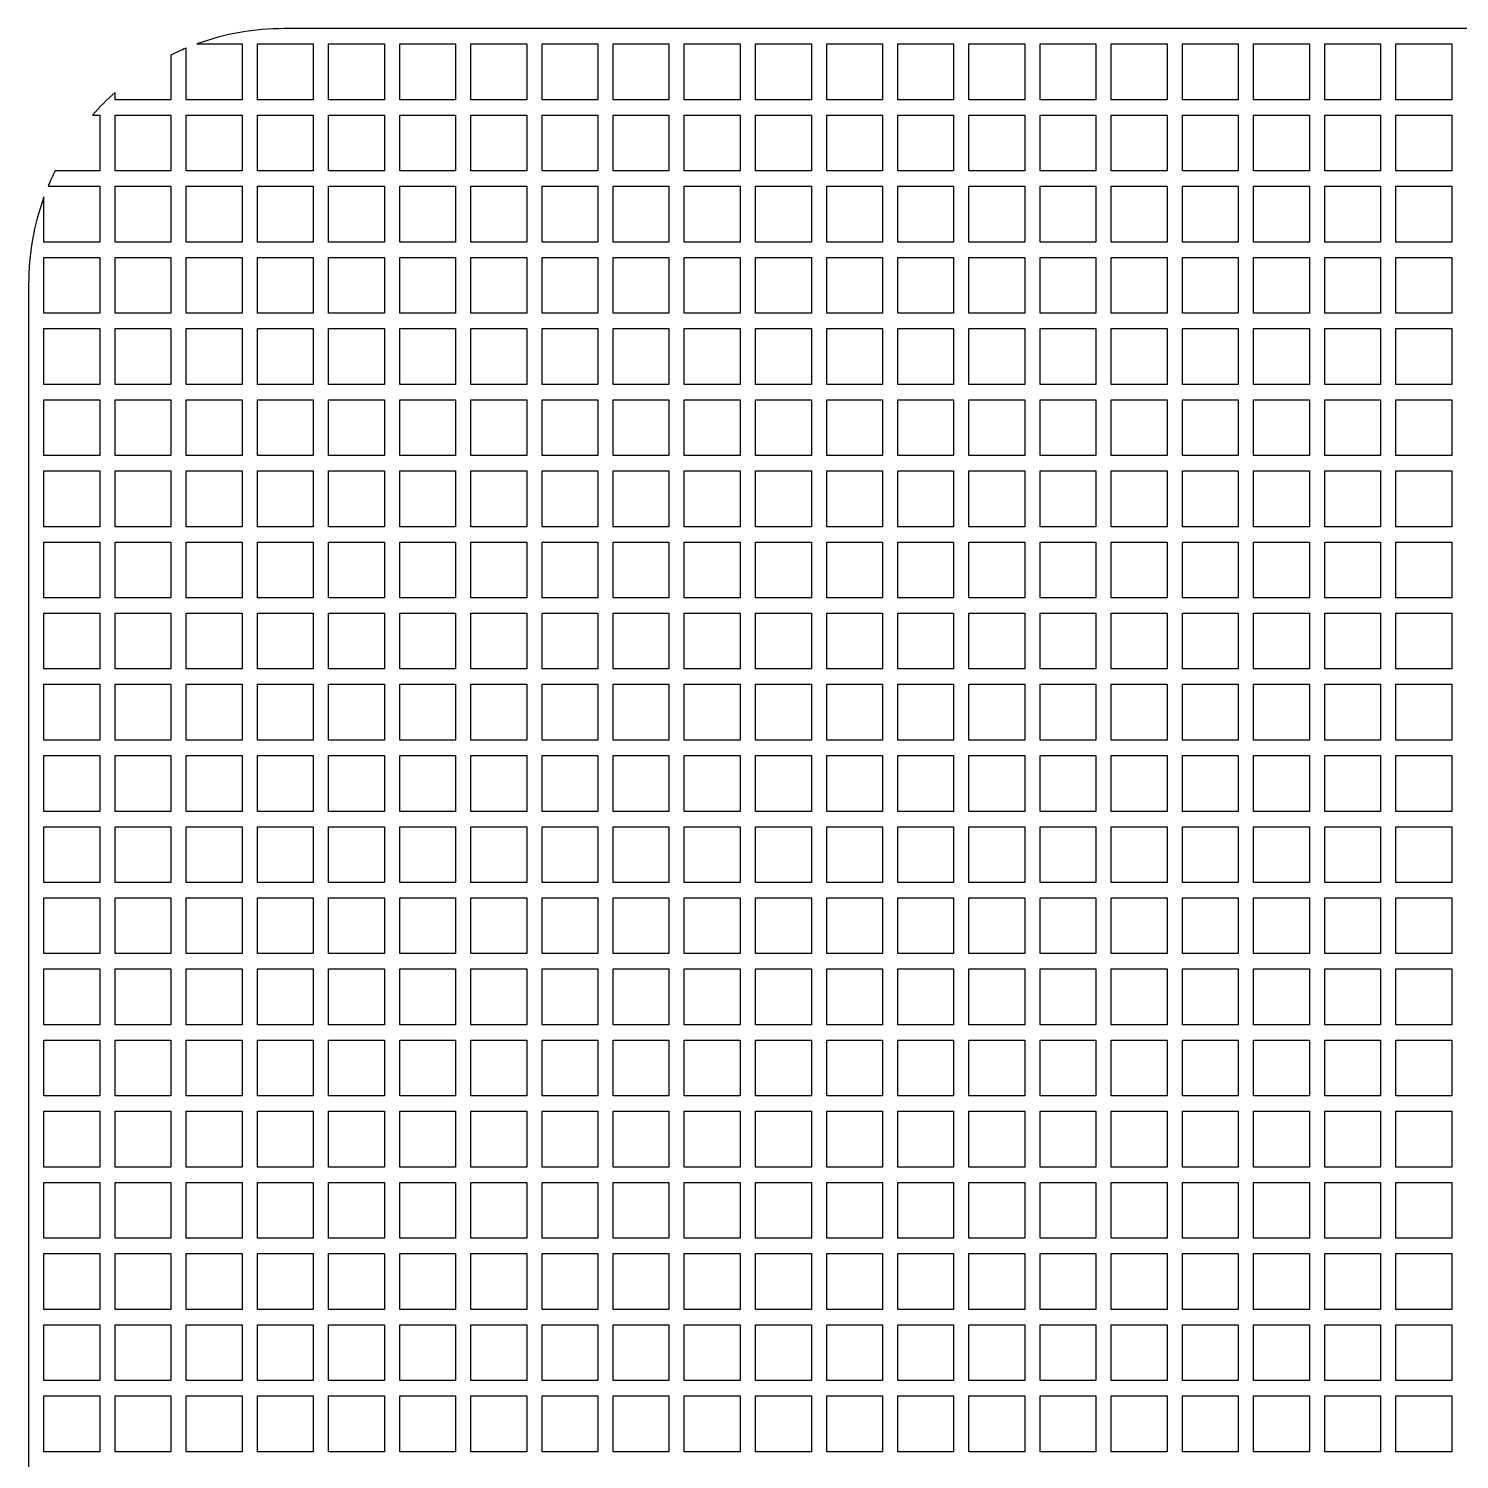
# Model space of a CAD drawing. Header units: inches. Extents: x -1.36 to 1.37, y -1.36 to 1.36.
# Drawn here: x -1.365 to 0.035, y -0.035 to 1.365 of the extents above; entities that cross this region are included whole.
import ezdxf

# ---------------------------------------------------------------- set-up
doc = ezdxf.new("R2010")
doc.units = ezdxf.units.IN
doc.layers.get('0').update_dxf_attribs({"linetype": 'CONTINUOUS'})

msp = doc.modelspace()

# ---------------------------------------------------------------- linework, layer by layer
msp.add_lwpolyline([(1.115, 1.365), (-1.115, 1.365, 0.087262), (-1.2003, 1.35), (-1.1562, 1.35), (-1.1562, 1.2954), (-1.2108, 1.2954), (-1.2108, 1.3459, 0.016477), (-1.2258, 1.3391), (-1.2258, 1.2954), (-1.2804, 1.2954), (-1.2804, 1.3025, 0.031275), (-1.3025, 1.2804), (-1.2954, 1.2804), (-1.2954, 1.2258), (-1.3391, 1.2258, 0.016477), (-1.3459, 1.2108), (-1.2954, 1.2108), (-1.2954, 1.1562), (-1.35, 1.1562), (-1.35, 1.2003, 0.087262), (-1.365, 1.115), (-1.365, -1.115, 0.087262)], format="xyb")
for points in [[(-1.0865, 1.2954), (-1.1412, 1.2954), (-1.1412, 1.35), (-1.0865, 1.35)], [(-1.0169, 1.2954), (-1.0715, 1.2954), (-1.0715, 1.35), (-1.0169, 1.35)], [(-0.9473, 1.2954), (-1.0019, 1.2954), (-1.0019, 1.35), (-0.9473, 1.35)], [(-0.8777, 1.35), (-0.8777, 1.2954), (-0.9323, 1.2954), (-0.9323, 1.35)], [(-0.8627, 1.35), (-0.8081, 1.35), (-0.8081, 1.2954), (-0.8627, 1.2954)], [(-0.7931, 1.35), (-0.7385, 1.35), (-0.7385, 1.2954), (-0.7931, 1.2954)], [(-0.7235, 1.35), (-0.6688, 1.35), (-0.6688, 1.2954), (-0.7235, 1.2954)], [(-0.5992, 1.35), (-0.5992, 1.2954), (-0.6538, 1.2954), (-0.6538, 1.35)], [(-0.5842, 1.35), (-0.5296, 1.35), (-0.5296, 1.2954), (-0.5842, 1.2954)], [(-0.46, 1.35), (-0.46, 1.2954), (-0.5146, 1.2954), (-0.5146, 1.35)], [(-0.3904, 1.35), (-0.3904, 1.2954), (-0.445, 1.2954), (-0.445, 1.35)], [(-0.3754, 1.35), (-0.3208, 1.35), (-0.3208, 1.2954), (-0.3754, 1.2954)], [(-0.2512, 1.35), (-0.2512, 1.2954), (-0.3058, 1.2954), (-0.3058, 1.35)], [(-0.2362, 1.35), (-0.1815, 1.35), (-0.1815, 1.2954), (-0.2362, 1.2954)], [(-0.1119, 1.35), (-0.1119, 1.2954), (-0.1665, 1.2954), (-0.1665, 1.35)], [(-0.0969, 1.35), (-0.0423, 1.35), (-0.0423, 1.2954), (-0.0969, 1.2954)], [(0.0273, 1.35), (0.0273, 1.2954), (-0.0273, 1.2954), (-0.0273, 1.35)], [(-1.2258, 1.2804), (-1.2258, 1.2258), (-1.2804, 1.2258), (-1.2804, 1.2804)], [(-1.1562, 1.2804), (-1.1562, 1.2258), (-1.2108, 1.2258), (-1.2108, 1.2804)], [(-1.0865, 1.2804), (-1.0865, 1.2258), (-1.1412, 1.2258), (-1.1412, 1.2804)], [(-1.0169, 1.2804), (-1.0169, 1.2258), (-1.0715, 1.2258), (-1.0715, 1.2804)], [(-0.9473, 1.2804), (-0.9473, 1.2258), (-1.0019, 1.2258), (-1.0019, 1.2804)], [(-0.8777, 1.2258), (-0.9323, 1.2258), (-0.9323, 1.2804), (-0.8777, 1.2804)], [(-0.8627, 1.2258), (-0.8627, 1.2804), (-0.8081, 1.2804), (-0.8081, 1.2258)], [(-0.7931, 1.2258), (-0.7931, 1.2804), (-0.7385, 1.2804), (-0.7385, 1.2258)], [(-0.7235, 1.2258), (-0.7235, 1.2804), (-0.6688, 1.2804), (-0.6688, 1.2258)], [(-0.5992, 1.2804), (-0.5992, 1.2258), (-0.6538, 1.2258), (-0.6538, 1.2804)], [(-0.5842, 1.2804), (-0.5296, 1.2804), (-0.5296, 1.2258), (-0.5842, 1.2258)], [(-0.46, 1.2804), (-0.46, 1.2258), (-0.5146, 1.2258), (-0.5146, 1.2804)], [(-0.3904, 1.2258), (-0.445, 1.2258), (-0.445, 1.2804), (-0.3904, 1.2804)], [(-0.3754, 1.2258), (-0.3754, 1.2804), (-0.3208, 1.2804), (-0.3208, 1.2258)], [(-0.2512, 1.2258), (-0.3058, 1.2258), (-0.3058, 1.2804), (-0.2512, 1.2804)], [(-0.2362, 1.2258), (-0.2362, 1.2804), (-0.1815, 1.2804), (-0.1815, 1.2258)], [(-0.1119, 1.2804), (-0.1119, 1.2258), (-0.1665, 1.2258), (-0.1665, 1.2804)], [(-0.0969, 1.2804), (-0.0423, 1.2804), (-0.0423, 1.2258), (-0.0969, 1.2258)], [(0.0273, 1.2804), (0.0273, 1.2258), (-0.0273, 1.2258), (-0.0273, 1.2804)], [(-1.2804, 1.1562), (-1.2804, 1.2108), (-1.2258, 1.2108), (-1.2258, 1.1562)], [(-1.2108, 1.1562), (-1.2108, 1.2108), (-1.1562, 1.2108), (-1.1562, 1.1562)], [(-1.1412, 1.1562), (-1.1412, 1.2108), (-1.0865, 1.2108), (-1.0865, 1.1562)], [(-1.0715, 1.1562), (-1.0715, 1.2108), (-1.0169, 1.2108), (-1.0169, 1.1562)], [(-1.0019, 1.1562), (-1.0019, 1.2108), (-0.9473, 1.2108), (-0.9473, 1.1562)], [(-0.8777, 1.1562), (-0.9323, 1.1562), (-0.9323, 1.2108), (-0.8777, 1.2108)], [(-0.8627, 1.1562), (-0.8627, 1.2108), (-0.8081, 1.2108), (-0.8081, 1.1562)], [(-0.7931, 1.1562), (-0.7931, 1.2108), (-0.7385, 1.2108), (-0.7385, 1.1562)], [(-0.7235, 1.1562), (-0.7235, 1.2108), (-0.6688, 1.2108), (-0.6688, 1.1562)], [(-0.5992, 1.1562), (-0.6538, 1.1562), (-0.6538, 1.2108), (-0.5992, 1.2108)], [(-0.5842, 1.1562), (-0.5842, 1.2108), (-0.5296, 1.2108), (-0.5296, 1.1562)], [(-0.46, 1.1562), (-0.5146, 1.1562), (-0.5146, 1.2108), (-0.46, 1.2108)], [(-0.3904, 1.1562), (-0.445, 1.1562), (-0.445, 1.2108), (-0.3904, 1.2108)], [(-0.3754, 1.1562), (-0.3754, 1.2108), (-0.3208, 1.2108), (-0.3208, 1.1562)], [(-0.2512, 1.1562), (-0.3058, 1.1562), (-0.3058, 1.2108), (-0.2512, 1.2108)], [(-0.2362, 1.1562), (-0.2362, 1.2108), (-0.1815, 1.2108), (-0.1815, 1.1562)], [(-0.1119, 1.1562), (-0.1665, 1.1562), (-0.1665, 1.2108), (-0.1119, 1.2108)], [(-0.0969, 1.1562), (-0.0969, 1.2108), (-0.0423, 1.2108), (-0.0423, 1.1562)], [(0.0273, 1.1562), (-0.0273, 1.1562), (-0.0273, 1.2108), (0.0273, 1.2108)], [(-1.35, 1.0865), (-1.35, 1.1412), (-1.2954, 1.1412), (-1.2954, 1.0865)], [(-1.2804, 1.1412), (-1.2258, 1.1412), (-1.2258, 1.0865), (-1.2804, 1.0865)], [(-1.2108, 1.1412), (-1.1562, 1.1412), (-1.1562, 1.0865), (-1.2108, 1.0865)], [(-1.1412, 1.1412), (-1.0865, 1.1412), (-1.0865, 1.0865), (-1.1412, 1.0865)], [(-1.0715, 1.1412), (-1.0169, 1.1412), (-1.0169, 1.0865), (-1.0715, 1.0865)], [(-1.0019, 1.1412), (-0.9473, 1.1412), (-0.9473, 1.0865), (-1.0019, 1.0865)], [(-0.8777, 1.0865), (-0.9323, 1.0865), (-0.9323, 1.1412), (-0.8777, 1.1412)], [(-0.8627, 1.0865), (-0.8627, 1.1412), (-0.8081, 1.1412), (-0.8081, 1.0865)], [(-0.7931, 1.0865), (-0.7931, 1.1412), (-0.7385, 1.1412), (-0.7385, 1.0865)], [(-0.7235, 1.0865), (-0.7235, 1.1412), (-0.6688, 1.1412), (-0.6688, 1.0865)], [(-0.5992, 1.0865), (-0.6538, 1.0865), (-0.6538, 1.1412), (-0.5992, 1.1412)], [(-0.5842, 1.0865), (-0.5842, 1.1412), (-0.5296, 1.1412), (-0.5296, 1.0865)], [(-0.46, 1.0865), (-0.5146, 1.0865), (-0.5146, 1.1412), (-0.46, 1.1412)], [(-0.3904, 1.0865), (-0.445, 1.0865), (-0.445, 1.1412), (-0.3904, 1.1412)], [(-0.3754, 1.0865), (-0.3754, 1.1412), (-0.3208, 1.1412), (-0.3208, 1.0865)], [(-0.2512, 1.0865), (-0.3058, 1.0865), (-0.3058, 1.1412), (-0.2512, 1.1412)], [(-0.2362, 1.0865), (-0.2362, 1.1412), (-0.1815, 1.1412), (-0.1815, 1.0865)], [(-0.1119, 1.0865), (-0.1665, 1.0865), (-0.1665, 1.1412), (-0.1119, 1.1412)], [(-0.0969, 1.0865), (-0.0969, 1.1412), (-0.0423, 1.1412), (-0.0423, 1.0865)], [(0.0273, 1.0865), (-0.0273, 1.0865), (-0.0273, 1.1412), (0.0273, 1.1412)], [(-1.35, 1.0715), (-1.2954, 1.0715), (-1.2954, 1.0169), (-1.35, 1.0169)], [(-1.2804, 1.0715), (-1.2258, 1.0715), (-1.2258, 1.0169), (-1.2804, 1.0169)], [(-1.2108, 1.0715), (-1.1562, 1.0715), (-1.1562, 1.0169), (-1.2108, 1.0169)], [(-1.1412, 1.0715), (-1.0865, 1.0715), (-1.0865, 1.0169), (-1.1412, 1.0169)], [(-1.0715, 1.0715), (-1.0169, 1.0715), (-1.0169, 1.0169), (-1.0715, 1.0169)], [(-1.0019, 1.0715), (-0.9473, 1.0715), (-0.9473, 1.0169), (-1.0019, 1.0169)], [(-0.8777, 1.0169), (-0.9323, 1.0169), (-0.9323, 1.0715), (-0.8777, 1.0715)], [(-0.8627, 1.0169), (-0.8627, 1.0715), (-0.8081, 1.0715), (-0.8081, 1.0169)], [(-0.7931, 1.0169), (-0.7931, 1.0715), (-0.7385, 1.0715), (-0.7385, 1.0169)], [(-0.7235, 1.0169), (-0.7235, 1.0715), (-0.6688, 1.0715), (-0.6688, 1.0169)], [(-0.5992, 1.0715), (-0.5992, 1.0169), (-0.6538, 1.0169), (-0.6538, 1.0715)], [(-0.5842, 1.0715), (-0.5296, 1.0715), (-0.5296, 1.0169), (-0.5842, 1.0169)], [(-0.46, 1.0715), (-0.46, 1.0169), (-0.5146, 1.0169), (-0.5146, 1.0715)], [(-0.3904, 1.0169), (-0.445, 1.0169), (-0.445, 1.0715), (-0.3904, 1.0715)], [(-0.3754, 1.0169), (-0.3754, 1.0715), (-0.3208, 1.0715), (-0.3208, 1.0169)], [(-0.2512, 1.0169), (-0.3058, 1.0169), (-0.3058, 1.0715), (-0.2512, 1.0715)], [(-0.2362, 1.0169), (-0.2362, 1.0715), (-0.1815, 1.0715), (-0.1815, 1.0169)], [(-0.1119, 1.0715), (-0.1119, 1.0169), (-0.1665, 1.0169), (-0.1665, 1.0715)], [(-0.0969, 1.0715), (-0.0423, 1.0715), (-0.0423, 1.0169), (-0.0969, 1.0169)], [(0.0273, 1.0715), (0.0273, 1.0169), (-0.0273, 1.0169), (-0.0273, 1.0715)], [(-1.35, 1.0019), (-1.2954, 1.0019), (-1.2954, 0.9473), (-1.35, 0.9473)], [(-1.2258, 1.0019), (-1.2258, 0.9473), (-1.2804, 0.9473), (-1.2804, 1.0019)], [(-1.1562, 1.0019), (-1.1562, 0.9473), (-1.2108, 0.9473), (-1.2108, 1.0019)], [(-1.0865, 1.0019), (-1.0865, 0.9473), (-1.1412, 0.9473), (-1.1412, 1.0019)], [(-1.0169, 1.0019), (-1.0169, 0.9473), (-1.0715, 0.9473), (-1.0715, 1.0019)], [(-0.9473, 1.0019), (-0.9473, 0.9473), (-1.0019, 0.9473), (-1.0019, 1.0019)], [(-0.8777, 0.9473), (-0.9323, 0.9473), (-0.9323, 1.0019), (-0.8777, 1.0019)], [(-0.8627, 0.9473), (-0.8627, 1.0019), (-0.8081, 1.0019), (-0.8081, 0.9473)], [(-0.7931, 0.9473), (-0.7931, 1.0019), (-0.7385, 1.0019), (-0.7385, 0.9473)], [(-0.7235, 0.9473), (-0.7235, 1.0019), (-0.6688, 1.0019), (-0.6688, 0.9473)], [(-0.5992, 1.0019), (-0.5992, 0.9473), (-0.6538, 0.9473), (-0.6538, 1.0019)], [(-0.5842, 1.0019), (-0.5296, 1.0019), (-0.5296, 0.9473), (-0.5842, 0.9473)], [(-0.46, 1.0019), (-0.46, 0.9473), (-0.5146, 0.9473), (-0.5146, 1.0019)], [(-0.3904, 0.9473), (-0.445, 0.9473), (-0.445, 1.0019), (-0.3904, 1.0019)], [(-0.3754, 0.9473), (-0.3754, 1.0019), (-0.3208, 1.0019), (-0.3208, 0.9473)], [(-0.2512, 0.9473), (-0.3058, 0.9473), (-0.3058, 1.0019), (-0.2512, 1.0019)], [(-0.2362, 0.9473), (-0.2362, 1.0019), (-0.1815, 1.0019), (-0.1815, 0.9473)], [(-0.1119, 1.0019), (-0.1119, 0.9473), (-0.1665, 0.9473), (-0.1665, 1.0019)], [(-0.0969, 1.0019), (-0.0423, 1.0019), (-0.0423, 0.9473), (-0.0969, 0.9473)], [(0.0273, 1.0019), (0.0273, 0.9473), (-0.0273, 0.9473), (-0.0273, 1.0019)], [(-1.35, 0.9323), (-1.2954, 0.9323), (-1.2954, 0.8777), (-1.35, 0.8777)], [(-1.2258, 0.8777), (-1.2804, 0.8777), (-1.2804, 0.9323), (-1.2258, 0.9323)], [(-1.1562, 0.8777), (-1.2108, 0.8777), (-1.2108, 0.9323), (-1.1562, 0.9323)], [(-1.0865, 0.8777), (-1.1412, 0.8777), (-1.1412, 0.9323), (-1.0865, 0.9323)], [(-1.0169, 0.8777), (-1.0715, 0.8777), (-1.0715, 0.9323), (-1.0169, 0.9323)], [(-0.9473, 0.8777), (-1.0019, 0.8777), (-1.0019, 0.9323), (-0.9473, 0.9323)], [(-0.8777, 0.8777), (-0.9323, 0.8777), (-0.9323, 0.9323), (-0.8777, 0.9323)], [(-0.8627, 0.8777), (-0.8627, 0.9323), (-0.8081, 0.9323), (-0.8081, 0.8777)], [(-0.7931, 0.8777), (-0.7931, 0.9323), (-0.7385, 0.9323), (-0.7385, 0.8777)], [(-0.7235, 0.8777), (-0.7235, 0.9323), (-0.6688, 0.9323), (-0.6688, 0.8777)], [(-0.5992, 0.8777), (-0.6538, 0.8777), (-0.6538, 0.9323), (-0.5992, 0.9323)], [(-0.5842, 0.8777), (-0.5842, 0.9323), (-0.5296, 0.9323), (-0.5296, 0.8777)], [(-0.46, 0.8777), (-0.5146, 0.8777), (-0.5146, 0.9323), (-0.46, 0.9323)], [(-0.3904, 0.8777), (-0.445, 0.8777), (-0.445, 0.9323), (-0.3904, 0.9323)], [(-0.3754, 0.8777), (-0.3754, 0.9323), (-0.3208, 0.9323), (-0.3208, 0.8777)], [(-0.2512, 0.8777), (-0.3058, 0.8777), (-0.3058, 0.9323), (-0.2512, 0.9323)], [(-0.2362, 0.8777), (-0.2362, 0.9323), (-0.1815, 0.9323), (-0.1815, 0.8777)], [(-0.1119, 0.8777), (-0.1665, 0.8777), (-0.1665, 0.9323), (-0.1119, 0.9323)], [(-0.0969, 0.8777), (-0.0969, 0.9323), (-0.0423, 0.9323), (-0.0423, 0.8777)], [(0.0273, 0.8777), (-0.0273, 0.8777), (-0.0273, 0.9323), (0.0273, 0.9323)], [(-1.35, 0.8627), (-1.2954, 0.8627), (-1.2954, 0.8081), (-1.35, 0.8081)], [(-1.2258, 0.8627), (-1.2258, 0.8081), (-1.2804, 0.8081), (-1.2804, 0.8627)], [(-1.1562, 0.8627), (-1.1562, 0.8081), (-1.2108, 0.8081), (-1.2108, 0.8627)], [(-1.0865, 0.8627), (-1.0865, 0.8081), (-1.1412, 0.8081), (-1.1412, 0.8627)], [(-1.0169, 0.8627), (-1.0169, 0.8081), (-1.0715, 0.8081), (-1.0715, 0.8627)], [(-0.9473, 0.8627), (-0.9473, 0.8081), (-1.0019, 0.8081), (-1.0019, 0.8627)], [(-0.8777, 0.8081), (-0.9323, 0.8081), (-0.9323, 0.8627), (-0.8777, 0.8627)], [(-0.8627, 0.8081), (-0.8627, 0.8627), (-0.8081, 0.8627), (-0.8081, 0.8081)], [(-0.7931, 0.8081), (-0.7931, 0.8627), (-0.7385, 0.8627), (-0.7385, 0.8081)], [(-0.7235, 0.8081), (-0.7235, 0.8627), (-0.6688, 0.8627), (-0.6688, 0.8081)], [(-0.5992, 0.8627), (-0.5992, 0.8081), (-0.6538, 0.8081), (-0.6538, 0.8627)], [(-0.5842, 0.8627), (-0.5296, 0.8627), (-0.5296, 0.8081), (-0.5842, 0.8081)], [(-0.46, 0.8627), (-0.46, 0.8081), (-0.5146, 0.8081), (-0.5146, 0.8627)], [(-0.3904, 0.8081), (-0.445, 0.8081), (-0.445, 0.8627), (-0.3904, 0.8627)], [(-0.3754, 0.8081), (-0.3754, 0.8627), (-0.3208, 0.8627), (-0.3208, 0.8081)], [(-0.2512, 0.8081), (-0.3058, 0.8081), (-0.3058, 0.8627), (-0.2512, 0.8627)], [(-0.2362, 0.8081), (-0.2362, 0.8627), (-0.1815, 0.8627), (-0.1815, 0.8081)], [(-0.1119, 0.8627), (-0.1119, 0.8081), (-0.1665, 0.8081), (-0.1665, 0.8627)], [(-0.0969, 0.8627), (-0.0423, 0.8627), (-0.0423, 0.8081), (-0.0969, 0.8081)], [(0.0273, 0.8627), (0.0273, 0.8081), (-0.0273, 0.8081), (-0.0273, 0.8627)], [(-1.35, 0.7931), (-1.2954, 0.7931), (-1.2954, 0.7385), (-1.35, 0.7385)], [(-1.2804, 0.7385), (-1.2804, 0.7931), (-1.2258, 0.7931), (-1.2258, 0.7385)], [(-1.2108, 0.7385), (-1.2108, 0.7931), (-1.1562, 0.7931), (-1.1562, 0.7385)], [(-1.1412, 0.7385), (-1.1412, 0.7931), (-1.0865, 0.7931), (-1.0865, 0.7385)], [(-1.0715, 0.7385), (-1.0715, 0.7931), (-1.0169, 0.7931), (-1.0169, 0.7385)], [(-1.0019, 0.7385), (-1.0019, 0.7931), (-0.9473, 0.7931), (-0.9473, 0.7385)], [(-0.8777, 0.7385), (-0.9323, 0.7385), (-0.9323, 0.7931), (-0.8777, 0.7931)], [(-0.8627, 0.7385), (-0.8627, 0.7931), (-0.8081, 0.7931), (-0.8081, 0.7385)], [(-0.7931, 0.7385), (-0.7931, 0.7931), (-0.7385, 0.7931), (-0.7385, 0.7385)], [(-0.7235, 0.7385), (-0.7235, 0.7931), (-0.6688, 0.7931), (-0.6688, 0.7385)], [(-0.5992, 0.7385), (-0.6538, 0.7385), (-0.6538, 0.7931), (-0.5992, 0.7931)], [(-0.5842, 0.7385), (-0.5842, 0.7931), (-0.5296, 0.7931), (-0.5296, 0.7385)], [(-0.46, 0.7385), (-0.5146, 0.7385), (-0.5146, 0.7931), (-0.46, 0.7931)], [(-0.3904, 0.7385), (-0.445, 0.7385), (-0.445, 0.7931), (-0.3904, 0.7931)], [(-0.3754, 0.7385), (-0.3754, 0.7931), (-0.3208, 0.7931), (-0.3208, 0.7385)], [(-0.2512, 0.7385), (-0.3058, 0.7385), (-0.3058, 0.7931), (-0.2512, 0.7931)], [(-0.2362, 0.7385), (-0.2362, 0.7931), (-0.1815, 0.7931), (-0.1815, 0.7385)], [(-0.1119, 0.7385), (-0.1665, 0.7385), (-0.1665, 0.7931), (-0.1119, 0.7931)], [(-0.0969, 0.7385), (-0.0969, 0.7931), (-0.0423, 0.7931), (-0.0423, 0.7385)], [(0.0273, 0.7385), (-0.0273, 0.7385), (-0.0273, 0.7931), (0.0273, 0.7931)], [(-1.35, 0.7235), (-1.2954, 0.7235), (-1.2954, 0.6688), (-1.35, 0.6688)], [(-1.2804, 0.6688), (-1.2804, 0.7235), (-1.2258, 0.7235), (-1.2258, 0.6688)], [(-1.2108, 0.6688), (-1.2108, 0.7235), (-1.1562, 0.7235), (-1.1562, 0.6688)], [(-1.1412, 0.6688), (-1.1412, 0.7235), (-1.0865, 0.7235), (-1.0865, 0.6688)], [(-1.0715, 0.6688), (-1.0715, 0.7235), (-1.0169, 0.7235), (-1.0169, 0.6688)], [(-1.0019, 0.6688), (-1.0019, 0.7235), (-0.9473, 0.7235), (-0.9473, 0.6688)], [(-0.8777, 0.6688), (-0.9323, 0.6688), (-0.9323, 0.7235), (-0.8777, 0.7235)], [(-0.8627, 0.6688), (-0.8627, 0.7235), (-0.8081, 0.7235), (-0.8081, 0.6688)], [(-0.7931, 0.6688), (-0.7931, 0.7235), (-0.7385, 0.7235), (-0.7385, 0.6688)], [(-0.7235, 0.6688), (-0.7235, 0.7235), (-0.6688, 0.7235), (-0.6688, 0.6688)], [(-0.5992, 0.6688), (-0.6538, 0.6688), (-0.6538, 0.7235), (-0.5992, 0.7235)], [(-0.5842, 0.6688), (-0.5842, 0.7235), (-0.5296, 0.7235), (-0.5296, 0.6688)], [(-0.46, 0.6688), (-0.5146, 0.6688), (-0.5146, 0.7235), (-0.46, 0.7235)], [(-0.3904, 0.6688), (-0.445, 0.6688), (-0.445, 0.7235), (-0.3904, 0.7235)], [(-0.3754, 0.6688), (-0.3754, 0.7235), (-0.3208, 0.7235), (-0.3208, 0.6688)], [(-0.2512, 0.6688), (-0.3058, 0.6688), (-0.3058, 0.7235), (-0.2512, 0.7235)], [(-0.2362, 0.6688), (-0.2362, 0.7235), (-0.1815, 0.7235), (-0.1815, 0.6688)], [(-0.1119, 0.6688), (-0.1665, 0.6688), (-0.1665, 0.7235), (-0.1119, 0.7235)], [(-0.0969, 0.6688), (-0.0969, 0.7235), (-0.0423, 0.7235), (-0.0423, 0.6688)], [(0.0273, 0.6688), (-0.0273, 0.6688), (-0.0273, 0.7235), (0.0273, 0.7235)], [(-1.35, 0.6538), (-1.2954, 0.6538), (-1.2954, 0.5992), (-1.35, 0.5992)], [(-1.2804, 0.6538), (-1.2258, 0.6538), (-1.2258, 0.5992), (-1.2804, 0.5992)], [(-1.2108, 0.6538), (-1.1562, 0.6538), (-1.1562, 0.5992), (-1.2108, 0.5992)], [(-1.1412, 0.6538), (-1.0865, 0.6538), (-1.0865, 0.5992), (-1.1412, 0.5992)], [(-1.0715, 0.6538), (-1.0169, 0.6538), (-1.0169, 0.5992), (-1.0715, 0.5992)], [(-1.0019, 0.6538), (-0.9473, 0.6538), (-0.9473, 0.5992), (-1.0019, 0.5992)], [(-0.8777, 0.5992), (-0.9323, 0.5992), (-0.9323, 0.6538), (-0.8777, 0.6538)], [(-0.8627, 0.5992), (-0.8627, 0.6538), (-0.8081, 0.6538), (-0.8081, 0.5992)], [(-0.7931, 0.5992), (-0.7931, 0.6538), (-0.7385, 0.6538), (-0.7385, 0.5992)], [(-0.7235, 0.5992), (-0.7235, 0.6538), (-0.6688, 0.6538), (-0.6688, 0.5992)], [(-0.5992, 0.6538), (-0.5992, 0.5992), (-0.6538, 0.5992), (-0.6538, 0.6538)], [(-0.5842, 0.6538), (-0.5296, 0.6538), (-0.5296, 0.5992), (-0.5842, 0.5992)], [(-0.46, 0.6538), (-0.46, 0.5992), (-0.5146, 0.5992), (-0.5146, 0.6538)], [(-0.3904, 0.5992), (-0.445, 0.5992), (-0.445, 0.6538), (-0.3904, 0.6538)], [(-0.3754, 0.5992), (-0.3754, 0.6538), (-0.3208, 0.6538), (-0.3208, 0.5992)], [(-0.2512, 0.5992), (-0.3058, 0.5992), (-0.3058, 0.6538), (-0.2512, 0.6538)], [(-0.2362, 0.5992), (-0.2362, 0.6538), (-0.1815, 0.6538), (-0.1815, 0.5992)], [(-0.1119, 0.6538), (-0.1119, 0.5992), (-0.1665, 0.5992), (-0.1665, 0.6538)], [(-0.0969, 0.6538), (-0.0423, 0.6538), (-0.0423, 0.5992), (-0.0969, 0.5992)], [(0.0273, 0.6538), (0.0273, 0.5992), (-0.0273, 0.5992), (-0.0273, 0.6538)], [(-1.35, 0.5842), (-1.2954, 0.5842), (-1.2954, 0.5296), (-1.35, 0.5296)], [(-1.2804, 0.5296), (-1.2804, 0.5842), (-1.2258, 0.5842), (-1.2258, 0.5296)], [(-1.2108, 0.5296), (-1.2108, 0.5842), (-1.1562, 0.5842), (-1.1562, 0.5296)], [(-1.1412, 0.5296), (-1.1412, 0.5842), (-1.0865, 0.5842), (-1.0865, 0.5296)], [(-1.0715, 0.5296), (-1.0715, 0.5842), (-1.0169, 0.5842), (-1.0169, 0.5296)], [(-1.0019, 0.5296), (-1.0019, 0.5842), (-0.9473, 0.5842), (-0.9473, 0.5296)], [(-0.8777, 0.5296), (-0.9323, 0.5296), (-0.9323, 0.5842), (-0.8777, 0.5842)], [(-0.8627, 0.5296), (-0.8627, 0.5842), (-0.8081, 0.5842), (-0.8081, 0.5296)], [(-0.7931, 0.5296), (-0.7931, 0.5842), (-0.7385, 0.5842), (-0.7385, 0.5296)], [(-0.7235, 0.5296), (-0.7235, 0.5842), (-0.6688, 0.5842), (-0.6688, 0.5296)], [(-0.5992, 0.5842), (-0.5992, 0.5296), (-0.6538, 0.5296), (-0.6538, 0.5842)], [(-0.5842, 0.5842), (-0.5296, 0.5842), (-0.5296, 0.5296), (-0.5842, 0.5296)], [(-0.46, 0.5842), (-0.46, 0.5296), (-0.5146, 0.5296), (-0.5146, 0.5842)], [(-0.3904, 0.5296), (-0.445, 0.5296), (-0.445, 0.5842), (-0.3904, 0.5842)], [(-0.3754, 0.5296), (-0.3754, 0.5842), (-0.3208, 0.5842), (-0.3208, 0.5296)], [(-0.2512, 0.5296), (-0.3058, 0.5296), (-0.3058, 0.5842), (-0.2512, 0.5842)], [(-0.2362, 0.5296), (-0.2362, 0.5842), (-0.1815, 0.5842), (-0.1815, 0.5296)], [(-0.1119, 0.5842), (-0.1119, 0.5296), (-0.1665, 0.5296), (-0.1665, 0.5842)], [(-0.0969, 0.5842), (-0.0423, 0.5842), (-0.0423, 0.5296), (-0.0969, 0.5296)], [(0.0273, 0.5842), (0.0273, 0.5296), (-0.0273, 0.5296), (-0.0273, 0.5842)], [(-1.35, 0.5146), (-1.2954, 0.5146), (-1.2954, 0.46), (-1.35, 0.46)], [(-1.2804, 0.5146), (-1.2258, 0.5146), (-1.2258, 0.46), (-1.2804, 0.46)], [(-1.2108, 0.5146), (-1.1562, 0.5146), (-1.1562, 0.46), (-1.2108, 0.46)], [(-1.1412, 0.5146), (-1.0865, 0.5146), (-1.0865, 0.46), (-1.1412, 0.46)], [(-1.0715, 0.5146), (-1.0169, 0.5146), (-1.0169, 0.46), (-1.0715, 0.46)], [(-1.0019, 0.5146), (-0.9473, 0.5146), (-0.9473, 0.46), (-1.0019, 0.46)], [(-0.8777, 0.46), (-0.9323, 0.46), (-0.9323, 0.5146), (-0.8777, 0.5146)], [(-0.8627, 0.46), (-0.8627, 0.5146), (-0.8081, 0.5146), (-0.8081, 0.46)], [(-0.7931, 0.46), (-0.7931, 0.5146), (-0.7385, 0.5146), (-0.7385, 0.46)], [(-0.7235, 0.46), (-0.7235, 0.5146), (-0.6688, 0.5146), (-0.6688, 0.46)], [(-0.5992, 0.5146), (-0.5992, 0.46), (-0.6538, 0.46), (-0.6538, 0.5146)], [(-0.5842, 0.5146), (-0.5296, 0.5146), (-0.5296, 0.46), (-0.5842, 0.46)], [(-0.46, 0.5146), (-0.46, 0.46), (-0.5146, 0.46), (-0.5146, 0.5146)], [(-0.3904, 0.46), (-0.445, 0.46), (-0.445, 0.5146), (-0.3904, 0.5146)], [(-0.3754, 0.46), (-0.3754, 0.5146), (-0.3208, 0.5146), (-0.3208, 0.46)], [(-0.2512, 0.46), (-0.3058, 0.46), (-0.3058, 0.5146), (-0.2512, 0.5146)], [(-0.2362, 0.46), (-0.2362, 0.5146), (-0.1815, 0.5146), (-0.1815, 0.46)], [(-0.1119, 0.5146), (-0.1119, 0.46), (-0.1665, 0.46), (-0.1665, 0.5146)], [(-0.0969, 0.5146), (-0.0423, 0.5146), (-0.0423, 0.46), (-0.0969, 0.46)], [(0.0273, 0.5146), (0.0273, 0.46), (-0.0273, 0.46), (-0.0273, 0.5146)], [(-1.35, 0.445), (-1.2954, 0.445), (-1.2954, 0.3904), (-1.35, 0.3904)], [(-1.2804, 0.445), (-1.2258, 0.445), (-1.2258, 0.3904), (-1.2804, 0.3904)], [(-1.2108, 0.445), (-1.1562, 0.445), (-1.1562, 0.3904), (-1.2108, 0.3904)], [(-1.1412, 0.445), (-1.0865, 0.445), (-1.0865, 0.3904), (-1.1412, 0.3904)], [(-1.0715, 0.445), (-1.0169, 0.445), (-1.0169, 0.3904), (-1.0715, 0.3904)], [(-1.0019, 0.445), (-0.9473, 0.445), (-0.9473, 0.3904), (-1.0019, 0.3904)], [(-0.8777, 0.3904), (-0.9323, 0.3904), (-0.9323, 0.445), (-0.8777, 0.445)], [(-0.8627, 0.3904), (-0.8627, 0.445), (-0.8081, 0.445), (-0.8081, 0.3904)], [(-0.7931, 0.3904), (-0.7931, 0.445), (-0.7385, 0.445), (-0.7385, 0.3904)], [(-0.7235, 0.3904), (-0.7235, 0.445), (-0.6688, 0.445), (-0.6688, 0.3904)], [(-0.5992, 0.445), (-0.5992, 0.3904), (-0.6538, 0.3904), (-0.6538, 0.445)], [(-0.5842, 0.445), (-0.5296, 0.445), (-0.5296, 0.3904), (-0.5842, 0.3904)], [(-0.46, 0.445), (-0.46, 0.3904), (-0.5146, 0.3904), (-0.5146, 0.445)], [(-0.3904, 0.3904), (-0.445, 0.3904), (-0.445, 0.445), (-0.3904, 0.445)], [(-0.3754, 0.3904), (-0.3754, 0.445), (-0.3208, 0.445), (-0.3208, 0.3904)], [(-0.2512, 0.3904), (-0.3058, 0.3904), (-0.3058, 0.445), (-0.2512, 0.445)], [(-0.2362, 0.3904), (-0.2362, 0.445), (-0.1815, 0.445), (-0.1815, 0.3904)], [(-0.1119, 0.445), (-0.1119, 0.3904), (-0.1665, 0.3904), (-0.1665, 0.445)], [(-0.0969, 0.445), (-0.0423, 0.445), (-0.0423, 0.3904), (-0.0969, 0.3904)], [(0.0273, 0.445), (0.0273, 0.3904), (-0.0273, 0.3904), (-0.0273, 0.445)], [(-1.35, 0.3754), (-1.2954, 0.3754), (-1.2954, 0.3208), (-1.35, 0.3208)], [(-1.2258, 0.3208), (-1.2804, 0.3208), (-1.2804, 0.3754), (-1.2258, 0.3754)], [(-1.1562, 0.3208), (-1.2108, 0.3208), (-1.2108, 0.3754), (-1.1562, 0.3754)], [(-1.0865, 0.3208), (-1.1412, 0.3208), (-1.1412, 0.3754), (-1.0865, 0.3754)], [(-1.0169, 0.3208), (-1.0715, 0.3208), (-1.0715, 0.3754), (-1.0169, 0.3754)], [(-0.9473, 0.3208), (-1.0019, 0.3208), (-1.0019, 0.3754), (-0.9473, 0.3754)], [(-0.8777, 0.3208), (-0.9323, 0.3208), (-0.9323, 0.3754), (-0.8777, 0.3754)], [(-0.8627, 0.3208), (-0.8627, 0.3754), (-0.8081, 0.3754), (-0.8081, 0.3208)], [(-0.7931, 0.3208), (-0.7931, 0.3754), (-0.7385, 0.3754), (-0.7385, 0.3208)], [(-0.7235, 0.3208), (-0.7235, 0.3754), (-0.6688, 0.3754), (-0.6688, 0.3208)], [(-0.5992, 0.3208), (-0.6538, 0.3208), (-0.6538, 0.3754), (-0.5992, 0.3754)], [(-0.5842, 0.3208), (-0.5842, 0.3754), (-0.5296, 0.3754), (-0.5296, 0.3208)], [(-0.46, 0.3208), (-0.5146, 0.3208), (-0.5146, 0.3754), (-0.46, 0.3754)], [(-0.3904, 0.3208), (-0.445, 0.3208), (-0.445, 0.3754), (-0.3904, 0.3754)], [(-0.3754, 0.3208), (-0.3754, 0.3754), (-0.3208, 0.3754), (-0.3208, 0.3208)], [(-0.2512, 0.3208), (-0.3058, 0.3208), (-0.3058, 0.3754), (-0.2512, 0.3754)], [(-0.2362, 0.3208), (-0.2362, 0.3754), (-0.1815, 0.3754), (-0.1815, 0.3208)], [(-0.1119, 0.3208), (-0.1665, 0.3208), (-0.1665, 0.3754), (-0.1119, 0.3754)], [(-0.0969, 0.3208), (-0.0969, 0.3754), (-0.0423, 0.3754), (-0.0423, 0.3208)], [(0.0273, 0.3208), (-0.0273, 0.3208), (-0.0273, 0.3754), (0.0273, 0.3754)], [(-1.35, 0.3058), (-1.2954, 0.3058), (-1.2954, 0.2512), (-1.35, 0.2512)], [(-1.2258, 0.3058), (-1.2258, 0.2512), (-1.2804, 0.2512), (-1.2804, 0.3058)], [(-1.1562, 0.3058), (-1.1562, 0.2512), (-1.2108, 0.2512), (-1.2108, 0.3058)], [(-1.0865, 0.3058), (-1.0865, 0.2512), (-1.1412, 0.2512), (-1.1412, 0.3058)], [(-1.0169, 0.3058), (-1.0169, 0.2512), (-1.0715, 0.2512), (-1.0715, 0.3058)], [(-0.9473, 0.3058), (-0.9473, 0.2512), (-1.0019, 0.2512), (-1.0019, 0.3058)], [(-0.8777, 0.2512), (-0.9323, 0.2512), (-0.9323, 0.3058), (-0.8777, 0.3058)], [(-0.8627, 0.2512), (-0.8627, 0.3058), (-0.8081, 0.3058), (-0.8081, 0.2512)], [(-0.7931, 0.2512), (-0.7931, 0.3058), (-0.7385, 0.3058), (-0.7385, 0.2512)], [(-0.7235, 0.2512), (-0.7235, 0.3058), (-0.6688, 0.3058), (-0.6688, 0.2512)], [(-0.5992, 0.3058), (-0.5992, 0.2512), (-0.6538, 0.2512), (-0.6538, 0.3058)], [(-0.5842, 0.3058), (-0.5296, 0.3058), (-0.5296, 0.2512), (-0.5842, 0.2512)], [(-0.46, 0.3058), (-0.46, 0.2512), (-0.5146, 0.2512), (-0.5146, 0.3058)], [(-0.3904, 0.2512), (-0.445, 0.2512), (-0.445, 0.3058), (-0.3904, 0.3058)], [(-0.3754, 0.2512), (-0.3754, 0.3058), (-0.3208, 0.3058), (-0.3208, 0.2512)], [(-0.2512, 0.2512), (-0.3058, 0.2512), (-0.3058, 0.3058), (-0.2512, 0.3058)], [(-0.2362, 0.2512), (-0.2362, 0.3058), (-0.1815, 0.3058), (-0.1815, 0.2512)], [(-0.1119, 0.3058), (-0.1119, 0.2512), (-0.1665, 0.2512), (-0.1665, 0.3058)], [(-0.0969, 0.3058), (-0.0423, 0.3058), (-0.0423, 0.2512), (-0.0969, 0.2512)], [(0.0273, 0.3058), (0.0273, 0.2512), (-0.0273, 0.2512), (-0.0273, 0.3058)], [(-1.35, 0.2362), (-1.2954, 0.2362), (-1.2954, 0.1815), (-1.35, 0.1815)], [(-1.2258, 0.1815), (-1.2804, 0.1815), (-1.2804, 0.2362), (-1.2258, 0.2362)], [(-1.1562, 0.1815), (-1.2108, 0.1815), (-1.2108, 0.2362), (-1.1562, 0.2362)], [(-1.0865, 0.1815), (-1.1412, 0.1815), (-1.1412, 0.2362), (-1.0865, 0.2362)], [(-1.0169, 0.1815), (-1.0715, 0.1815), (-1.0715, 0.2362), (-1.0169, 0.2362)], [(-0.9473, 0.1815), (-1.0019, 0.1815), (-1.0019, 0.2362), (-0.9473, 0.2362)], [(-0.8777, 0.1815), (-0.9323, 0.1815), (-0.9323, 0.2362), (-0.8777, 0.2362)], [(-0.8627, 0.1815), (-0.8627, 0.2362), (-0.8081, 0.2362), (-0.8081, 0.1815)], [(-0.7931, 0.1815), (-0.7931, 0.2362), (-0.7385, 0.2362), (-0.7385, 0.1815)], [(-0.7235, 0.1815), (-0.7235, 0.2362), (-0.6688, 0.2362), (-0.6688, 0.1815)], [(-0.5992, 0.1815), (-0.6538, 0.1815), (-0.6538, 0.2362), (-0.5992, 0.2362)], [(-0.5842, 0.1815), (-0.5842, 0.2362), (-0.5296, 0.2362), (-0.5296, 0.1815)], [(-0.46, 0.1815), (-0.5146, 0.1815), (-0.5146, 0.2362), (-0.46, 0.2362)], [(-0.3904, 0.1815), (-0.445, 0.1815), (-0.445, 0.2362), (-0.3904, 0.2362)], [(-0.3754, 0.1815), (-0.3754, 0.2362), (-0.3208, 0.2362), (-0.3208, 0.1815)], [(-0.2512, 0.1815), (-0.3058, 0.1815), (-0.3058, 0.2362), (-0.2512, 0.2362)], [(-0.2362, 0.1815), (-0.2362, 0.2362), (-0.1815, 0.2362), (-0.1815, 0.1815)], [(-0.1119, 0.1815), (-0.1665, 0.1815), (-0.1665, 0.2362), (-0.1119, 0.2362)], [(-0.0969, 0.1815), (-0.0969, 0.2362), (-0.0423, 0.2362), (-0.0423, 0.1815)], [(0.0273, 0.1815), (-0.0273, 0.1815), (-0.0273, 0.2362), (0.0273, 0.2362)], [(-1.35, 0.1665), (-1.2954, 0.1665), (-1.2954, 0.1119), (-1.35, 0.1119)], [(-1.2258, 0.1665), (-1.2258, 0.1119), (-1.2804, 0.1119), (-1.2804, 0.1665)], [(-1.1562, 0.1665), (-1.1562, 0.1119), (-1.2108, 0.1119), (-1.2108, 0.1665)], [(-1.0865, 0.1665), (-1.0865, 0.1119), (-1.1412, 0.1119), (-1.1412, 0.1665)], [(-1.0169, 0.1665), (-1.0169, 0.1119), (-1.0715, 0.1119), (-1.0715, 0.1665)], [(-0.9473, 0.1665), (-0.9473, 0.1119), (-1.0019, 0.1119), (-1.0019, 0.1665)], [(-0.8777, 0.1119), (-0.9323, 0.1119), (-0.9323, 0.1665), (-0.8777, 0.1665)], [(-0.8627, 0.1119), (-0.8627, 0.1665), (-0.8081, 0.1665), (-0.8081, 0.1119)], [(-0.7931, 0.1119), (-0.7931, 0.1665), (-0.7385, 0.1665), (-0.7385, 0.1119)], [(-0.7235, 0.1119), (-0.7235, 0.1665), (-0.6688, 0.1665), (-0.6688, 0.1119)], [(-0.5992, 0.1119), (-0.6538, 0.1119), (-0.6538, 0.1665), (-0.5992, 0.1665)], [(-0.5842, 0.1119), (-0.5842, 0.1665), (-0.5296, 0.1665), (-0.5296, 0.1119)], [(-0.46, 0.1665), (-0.46, 0.1119), (-0.5146, 0.1119), (-0.5146, 0.1665)], [(-0.3904, 0.1119), (-0.445, 0.1119), (-0.445, 0.1665), (-0.3904, 0.1665)], [(-0.3754, 0.1119), (-0.3754, 0.1665), (-0.3208, 0.1665), (-0.3208, 0.1119)], [(-0.2512, 0.1119), (-0.3058, 0.1119), (-0.3058, 0.1665), (-0.2512, 0.1665)], [(-0.2362, 0.1119), (-0.2362, 0.1665), (-0.1815, 0.1665), (-0.1815, 0.1119)], [(-0.1119, 0.1119), (-0.1665, 0.1119), (-0.1665, 0.1665), (-0.1119, 0.1665)], [(-0.0969, 0.1119), (-0.0969, 0.1665), (-0.0423, 0.1665), (-0.0423, 0.1119)], [(0.0273, 0.1119), (-0.0273, 0.1119), (-0.0273, 0.1665), (0.0273, 0.1665)], [(-1.35, 0.0423), (-1.35, 0.0969), (-1.2954, 0.0969), (-1.2954, 0.0423)], [(-1.2804, 0.0423), (-1.2804, 0.0969), (-1.2258, 0.0969), (-1.2258, 0.0423)], [(-1.2108, 0.0423), (-1.2108, 0.0969), (-1.1562, 0.0969), (-1.1562, 0.0423)], [(-1.1412, 0.0423), (-1.1412, 0.0969), (-1.0865, 0.0969), (-1.0865, 0.0423)], [(-1.0715, 0.0423), (-1.0715, 0.0969), (-1.0169, 0.0969), (-1.0169, 0.0423)], [(-1.0019, 0.0423), (-1.0019, 0.0969), (-0.9473, 0.0969), (-0.9473, 0.0423)], [(-0.8777, 0.0423), (-0.9323, 0.0423), (-0.9323, 0.0969), (-0.8777, 0.0969)], [(-0.8627, 0.0423), (-0.8627, 0.0969), (-0.8081, 0.0969), (-0.8081, 0.0423)], [(-0.7931, 0.0423), (-0.7931, 0.0969), (-0.7385, 0.0969), (-0.7385, 0.0423)], [(-0.7235, 0.0423), (-0.7235, 0.0969), (-0.6688, 0.0969), (-0.6688, 0.0423)], [(-0.6538, 0.0423), (-0.6538, 0.0969), (-0.5992, 0.0969), (-0.5992, 0.0423)], [(-0.5842, 0.0423), (-0.5842, 0.0969), (-0.5296, 0.0969), (-0.5296, 0.0423)], [(-0.5146, 0.0423), (-0.5146, 0.0969), (-0.46, 0.0969), (-0.46, 0.0423)], [(-0.3904, 0.0423), (-0.445, 0.0423), (-0.445, 0.0969), (-0.3904, 0.0969)], [(-0.3754, 0.0423), (-0.3754, 0.0969), (-0.3208, 0.0969), (-0.3208, 0.0423)], [(-0.2512, 0.0423), (-0.3058, 0.0423), (-0.3058, 0.0969), (-0.2512, 0.0969)], [(-0.2362, 0.0423), (-0.2362, 0.0969), (-0.1815, 0.0969), (-0.1815, 0.0423)], [(-0.1665, 0.0423), (-0.1665, 0.0969), (-0.1119, 0.0969), (-0.1119, 0.0423)], [(-0.0969, 0.0423), (-0.0969, 0.0969), (-0.0423, 0.0969), (-0.0423, 0.0423)], [(-0.0273, 0.0423), (-0.0273, 0.0969), (0.0273, 0.0969), (0.0273, 0.0423)], [(-1.35, 0.0273), (-1.2954, 0.0273), (-1.2954, -0.0273), (-1.35, -0.0273)], [(-1.2804, 0.0273), (-1.2258, 0.0273), (-1.2258, -0.0273), (-1.2804, -0.0273)], [(-1.2108, 0.0273), (-1.1562, 0.0273), (-1.1562, -0.0273), (-1.2108, -0.0273)], [(-1.1412, 0.0273), (-1.0865, 0.0273), (-1.0865, -0.0273), (-1.1412, -0.0273)], [(-1.0715, 0.0273), (-1.0169, 0.0273), (-1.0169, -0.0273), (-1.0715, -0.0273)], [(-1.0019, 0.0273), (-0.9473, 0.0273), (-0.9473, -0.0273), (-1.0019, -0.0273)], [(-0.8777, 0.0273), (-0.8777, -0.0273), (-0.9323, -0.0273), (-0.9323, 0.0273)], [(-0.8627, 0.0273), (-0.8081, 0.0273), (-0.8081, -0.0273), (-0.8627, -0.0273)], [(-0.7931, 0.0273), (-0.7385, 0.0273), (-0.7385, -0.0273), (-0.7931, -0.0273)], [(-0.7235, 0.0273), (-0.6688, 0.0273), (-0.6688, -0.0273), (-0.7235, -0.0273)], [(-0.6538, 0.0273), (-0.5992, 0.0273), (-0.5992, -0.0273), (-0.6538, -0.0273)], [(-0.5842, 0.0273), (-0.5296, 0.0273), (-0.5296, -0.0273), (-0.5842, -0.0273)], [(-0.5146, 0.0273), (-0.46, 0.0273), (-0.46, -0.0273), (-0.5146, -0.0273)], [(-0.3904, -0.0273), (-0.445, -0.0273), (-0.445, 0.0273), (-0.3904, 0.0273)], [(-0.3754, -0.0273), (-0.3754, 0.0273), (-0.3208, 0.0273), (-0.3208, -0.0273)], [(-0.2512, -0.0273), (-0.3058, -0.0273), (-0.3058, 0.0273), (-0.2512, 0.0273)], [(-0.2362, -0.0273), (-0.2362, 0.0273), (-0.1815, 0.0273), (-0.1815, -0.0273)], [(-0.1665, 0.0273), (-0.1119, 0.0273), (-0.1119, -0.0273), (-0.1665, -0.0273)], [(-0.0969, 0.0273), (-0.0423, 0.0273), (-0.0423, -0.0273), (-0.0969, -0.0273)], [(-0.0273, 0.0273), (0.0273, 0.0273), (0.0273, -0.0273), (-0.0273, -0.0273)]]:
    msp.add_lwpolyline(points, close=True)

doc.saveas('drawing.dxf')
